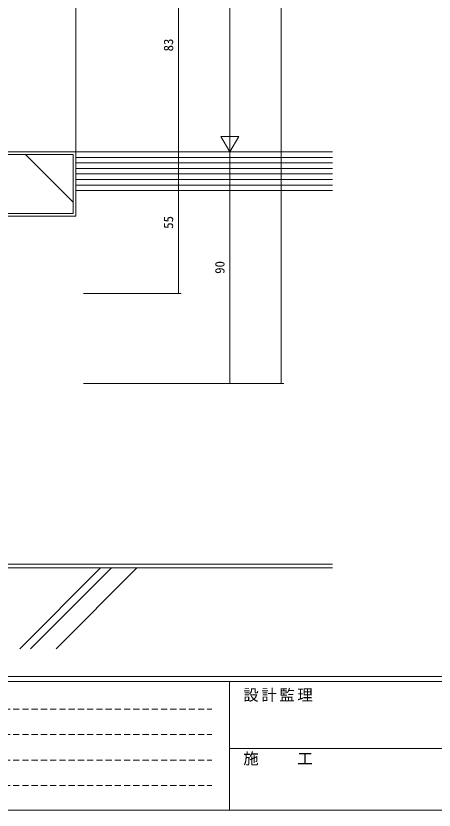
# Model space of a CAD drawing. Units: millimetres, scale not verified. Extents: x -742 to 539, y -420 to 386.
# Drawn here: x -305.2 to -142.3, y -420 to -111.1 of the extents above; entities that cross this region are included whole.
import ezdxf
from ezdxf.enums import TextEntityAlignment as Align

# ---------------------------------------------------------------- set-up
doc = ezdxf.new("R2010")
doc.units = ezdxf.units.MM
doc.header["$LTSCALE"] = 2
doc.linetypes.add('DASHED1', pattern=[1.8, 1.2, -0.6])
for name, color, linetype, lineweight in [('0-1_YKK_ZWAK', 7, 'Continuous', 9), ('0-4_YSS_K', 3, 'Continuous', 9), ('0-5_YKK_D', 6, 'Continuous', 9)]:
    doc.layers.add(name, color=color, linetype=linetype, lineweight=lineweight)
doc.styles.add('ＭＳ ゴシック', font='')
doc.styles.get('ＭＳ ゴシック').set_extended_font_data('MS Gothic')

msp = doc.modelspace()

# ---------------------------------------------------------------- linework, layer by layer
at = {"layer": '0-1_YKK_ZWAK'}
for p, q in [((510, -368), (-590, -368)), ((456, -370), (-590, -370)), ((-222, -370), (-222, -420)), ((-222, -395.999), (-38, -395.999)), ((-590, -420), (456, -420))]:
    msp.add_line(p, q, dxfattribs=at)
at = {"layer": '0-1_YKK_ZWAK', "linetype": 'DASHED1'}
for p, q in [((-583.43, -380.732), (-228.87, -380.732)), ((-583.43, -390.63), (-228.87, -390.63)), ((-583.43, -400.528), (-228.87, -400.528)), ((-583.43, -410.426), (-228.87, -410.426))]:
    msp.add_line(p, q, dxfattribs=at)
at = {"layer": '0-4_YSS_K'}
for p, q in [((-281.82, 250.996), (-281.82, -167.011)), ((-351.82, -164.004), (-281.82, -164.004)), ((-282.82, -165.004), (-350.82, -165.004)), ((-301.389, -165.004), (-282.82, -183.573)), ((-282.82, -188.004), (-282.82, -165.004)), ((-281.82, -164.004), (-281.82, -189.004)), ((-281.82, -164.004), (-281.82, -179.004)), ((-181.82, -164.004), (-281.82, -164.004)), ((-181.82, -166.147), (-281.82, -166.147)), ((-181.82, -168.29), (-281.82, -168.29)), ((-181.82, -170.433), (-281.82, -170.433)), ((-181.82, -172.576), (-281.82, -172.576)), ((-181.82, -174.719), (-281.82, -174.719)), ((-181.82, -176.861), (-281.82, -176.861)), ((-281.82, -179.004), (-181.82, -179.004)), ((-365.82, -188.004), (-282.82, -188.004)), ((-341.82, -324.312), (-181.82, -324.312)), ((-343.32, -325.812), (-181.82, -325.812)), ((-272.15, -325.812), (-303.662, -357.324)), ((-267.907, -325.812), (-299.419, -357.324)), ((-258.008, -325.812), (-289.52, -357.324))]:
    msp.add_line(p, q, dxfattribs=at)
msp.add_lwpolyline([(-366.82, -167.004), (-366.82, -189.004), (-281.82, -189.004)], dxfattribs=at)
at = {"layer": '0-5_YKK_D'}
for p, q in [((-201.819, -254.011), (-201.819, 295.997)), ((-221.82, 228.996), (-221.82, -157.004)), ((-241.819, -81.004), (-241.819, -164.004)), ((-221.82, -164.004), (-221.82, -151.88)), ((-221.82, -164.004), (-225.32, -157.942)), ((-218.32, -157.942), (-225.32, -157.942)), ((-221.82, -164.004), (-218.32, -157.942)), ((-278.82, -164.004), (-220.819, -164.004)), ((-278.82, -164.004), (-220.819, -164.004)), ((-278.82, -164.004), (-240.82, -164.004)), ((-278.82, -164.004), (-240.82, -164.004)), ((-241.819, -164.004), (-241.819, -219.004)), ((-221.82, -164.004), (-221.82, -254.011)), ((-278.82, -219.004), (-240.82, -219.004)), ((-278.82, -254.011), (-220.819, -254.011)), ((-278.82, -254.011), (-200.819, -254.011))]:
    msp.add_line(p, q, dxfattribs=at)
for centre, start, end in [((-241.819, -164.004), 90, 270), ((-241.819, -164.004), 270, 90), ((-241.819, -219.004), 90, 270), ((-241.819, -219.004), 270, 90), ((-221.82, -254.011), 90, 270), ((-221.82, -254.011), 270, 90), ((-201.819, -254.011), 90, 270), ((-201.819, -254.011), 270, 90)]:
    msp.add_arc(centre, 0.106, start, end, dxfattribs=at)

# ---------------------------------------------------------------- texts
at = {"layer": '0-1_YKK_ZWAK', "char_height": 4.399, "attachment_point": 7, "style": 'ＭＳ ゴシック'}
for s, insert in [('\\T1.17;設計監理', (-216.615, -377.904)), ('\\T1.17;施\u3000\u3000工', (-216.615, -402.649))]:
    msp.add_mtext(s, dxfattribs=dict(at, insert=insert))
at = {"layer": '0-5_YKK_D', "color": 4, "style": 'ＭＳ ゴシック'}
for s, p in [('83', (-242.819, -124.904)), ('55', (-242.819, -193.904)), ('90', (-222.82, -211.408))]:
    msp.add_text(s, height=3.666, rotation=90, dxfattribs=at).set_placement(p, align=Align.BOTTOM_LEFT)

doc.saveas('drawing.dxf')
